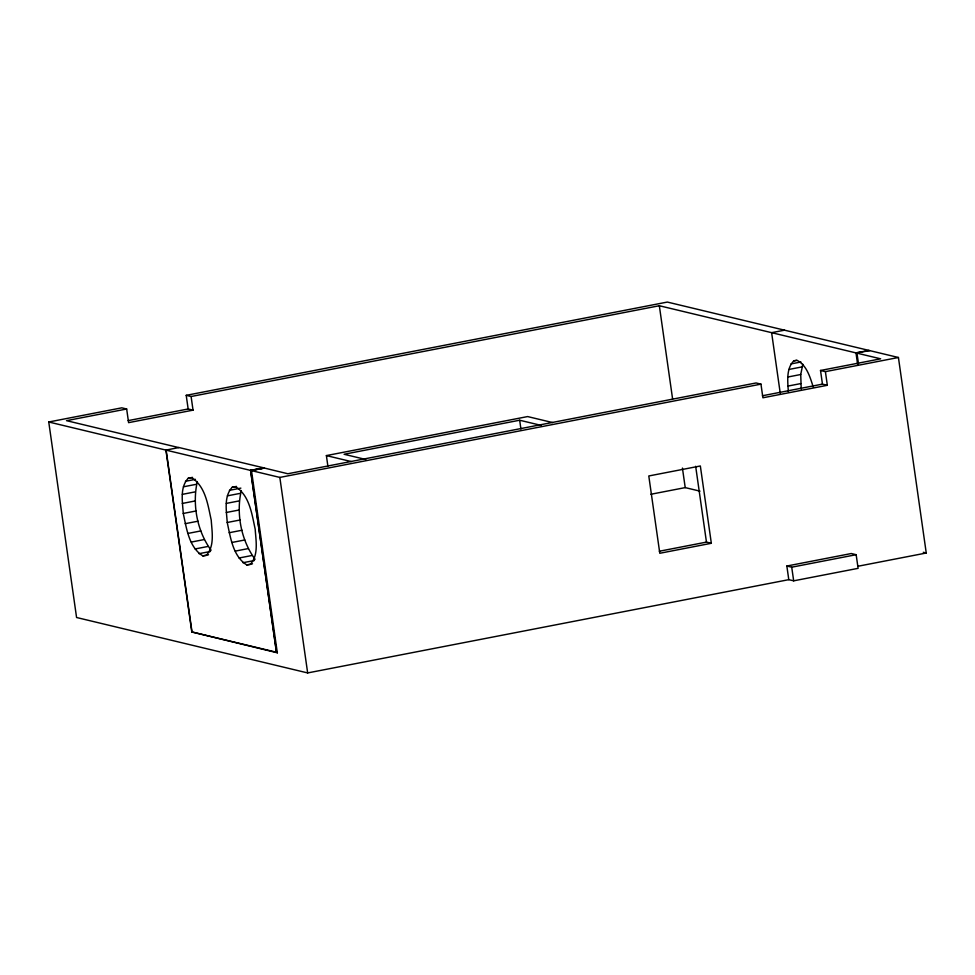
<?xml version="1.0" encoding="UTF-8"?>
<svg xmlns="http://www.w3.org/2000/svg" width="975" height="975" viewBox="0 0 975 975"><rect width="100%" height="100%" fill="white"/><g stroke="black" fill="none" stroke-linecap="round" stroke-linejoin="round"><path stroke-width="1.46" d="M188.26 478.201L191.685 477.738C205.627 486.44 207.955 505.342 211.234 520.163C211.941 531.68 214.878 546.146 206.237 555.421L202.8 555.884C188.858 547.17 186.53 528.267 183.263 513.459C182.557 501.942 179.607 487.463 188.26 478.201L192.55 477.372M211.1 550.241C197.108 531.143 192.148 504.55 197.316 481.553M232.221 487.244L235.645 486.781C249.6 495.483 251.928 514.386 255.194 529.206C255.901 540.723 258.85 555.189 250.197 564.464L246.772 564.927C232.83 556.213 230.502 537.31 227.224 522.49C226.517 510.985 223.58 496.507 232.221 487.244L236.523 486.415M255.06 559.284C241.081 540.187 236.011 513.581 241.288 490.596M788.324 391.609C787.739 381.42 786.033 368.806 793.76 360.847L796.624 360.287M801.218 389.11L800.743 374.51L802.815 364.199M192.014 631.983L277.412 652.823M264.347 468L179.01 447.525L165.921 450.097L191.807 631.971L276.534 652.251L250.551 470.401L264.347 468L251.465 470.498L277.314 652.848M788.787 579.662L786.849 566.024L851.285 553.532L856.16 554.702L858.11 568.34L793.674 580.832L788.787 579.662L307.661 672.933L76.574 617.504L48.75 421.992L121.778 407.83L126.665 409L128.602 422.65L193.038 410.146L191.1 396.508L186.213 395.338L188.151 408.976L193.038 410.146M186.213 395.338L667.339 302.067L898.426 357.496L926.25 553.008L857.695 566.304M126.665 409L66.519 420.664L178.815 447.598M191.1 396.508L659.332 305.736L880.657 358.824L820.511 370.476L822.461 384.126L827.336 385.296L825.398 371.646L820.511 370.476M128.115 420.627L188.151 408.976M784.509 330.172L771.615 332.67L780.256 393.327M185.433 481.297L195.463 479.347M790.932 363.931L800.963 361.993M250.551 470.401L263.421 467.817L287.844 473.753L756.076 382.968L760.963 384.138L762.901 397.788L827.336 385.296M327.88 466.111L326.381 455.593L527.633 416.569L552.459 422.528M857.695 364.906L855.989 352.901L868.871 350.403M855.989 352.901L869.846 350.634M541.369 425.441L519.663 420.225L344.077 454.265L365.783 459.481M183.422 486.805L196.316 484.307M788.921 369.452L801.816 366.953M182.349 494.362L195.244 491.863M787.849 377.008L800.743 374.51M48.75 421.992L279.837 477.421L760.963 384.138M825.398 371.646L898.426 357.496M229.405 490.34L240.862 488.122M182.301 503.453L195.183 500.955M787.8 386.1L800.682 383.602M227.394 495.848L240.277 493.35M762.413 395.765L822.461 384.126M226.322 503.405L239.204 500.906M183.263 513.459L196.146 510.961M226.261 512.497L239.155 509.998M185.177 523.685L198.059 521.186M227.224 522.49L240.118 519.992M187.919 533.435L200.801 530.936M229.149 532.728L242.032 530.229M191.295 542.063L204.177 539.565M195.073 548.962L207.955 546.463M231.879 542.478L244.774 539.979M198.998 553.678L210.454 551.46M202.8 555.884L208.528 554.763M235.255 551.107L248.137 548.608M239.033 558.005L251.928 555.506M242.958 562.721L254.414 560.503M246.772 564.927L252.501 563.806M650.873 494.264L685.218 487.61L699.989 491.156M659.332 551.241L706.461 542.112L711.336 543.282L700.342 465.977L648.789 475.971L659.795 553.276L711.336 543.282M786.849 566.024L791.724 567.194L856.16 554.702M251.465 470.498L264.262 468.097L263.421 467.817M793.76 360.847L797.184 360.384C806.886 365.454 810.079 377.301 813.247 387.002M923.288 552.301L926.25 553.008M326.381 455.593L351.207 461.553M856.964 353.133L858.463 363.687M791.724 567.194L793.674 580.832M695.662 466.294L706.461 542.112M659.332 305.736L672.592 398.921M682.427 468.061L685.218 487.61M519.663 420.225L520.918 429.024M279.837 477.421L307.661 672.933M250.636 470.291L276.437 652.275M166.116 450.023L192.063 632.348"/></g></svg>
